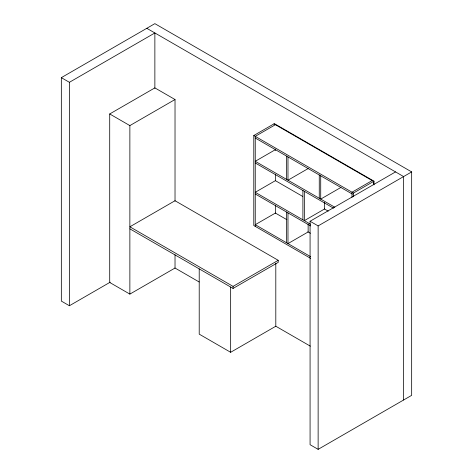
<?xml version="1.0" encoding="UTF-8"?>
<svg xmlns="http://www.w3.org/2000/svg" width="473" height="473" viewBox="0 0 473 473"><rect width="100%" height="100%" fill="white"/><g stroke="black" fill="none" stroke-linecap="round" stroke-linejoin="round"><path stroke-width="0.71" d="M110.221 282.18L69.401 305.747L61.336 301.088L61.336 77.649L154.866 23.65L411.664 171.912L411.664 395.351L318.134 449.35L310.075 444.697L310.075 221.252L395.534 171.912M61.336 77.649L69.401 82.302L154.866 32.962L154.866 88.268M175.022 254.793L175.022 268.037L129.868 294.105L109.712 282.47L109.712 113.958L154.866 87.889L175.022 99.525L175.022 201.078M109.712 113.958L129.868 125.593L175.022 99.525M310.625 258.347L253.794 225.538L253.794 135.509L274.352 123.636L374.007 181.177L374.007 184.866M275.404 124.712L255.249 136.348L255.249 226.378M275.404 149.663L255.249 161.299L334.813 207.233M308.136 168.559L287.98 180.195L287.98 156.924M340.873 187.462L320.718 199.098L320.718 175.82M372.156 180.568L352.001 192.209L352.001 197.371M253.794 135.509L353.449 193.043L374.007 181.177M310.075 221.252L318.134 225.911L411.664 171.912M278.225 260.31L175.022 200.729L129.868 226.798L233.071 286.378L278.225 260.31L278.225 262.361L233.071 288.429L129.868 228.843M199.21 268.877L199.21 334.139L230.653 352.296L275.806 326.228L310.335 346.159M146.801 28.303L403.599 176.565L403.599 400.01M273.95 123.873L373.605 181.407L373.605 184.358M255.249 138.021L352.42 194.125M255.249 162.972L333.542 208.173M302.773 196.466L275.404 180.662L255.249 192.298L310.625 224.273M324.413 208.96L328.232 211.165M255.249 193.977L310.625 225.946M286.863 219.679L275.404 213.063L255.249 224.699L310.625 256.673M307.864 231.805L310.412 233.272M174.909 267.972L199.186 281.991M353.449 193.043L353.449 196.733M324.502 202.414L324.502 209.013L304.346 220.649L304.346 191.323M319.263 174.98L319.263 198.258M318.134 225.911L318.134 449.35M308.136 223.912L308.136 231.959L287.98 243.601L287.98 212.874M302.897 190.483L302.897 219.809M286.532 156.084L286.532 179.362M286.532 212.04L286.532 242.761M275.806 263.165L275.806 326.228M275.404 149.06L275.404 150.538M275.404 174.153L275.404 180.792M275.404 205.146L275.404 213.264M233.071 286.378L233.071 288.429M230.653 287.028L230.653 352.296M129.868 125.593L129.868 294.105M69.401 82.302L69.401 305.747"/></g></svg>
